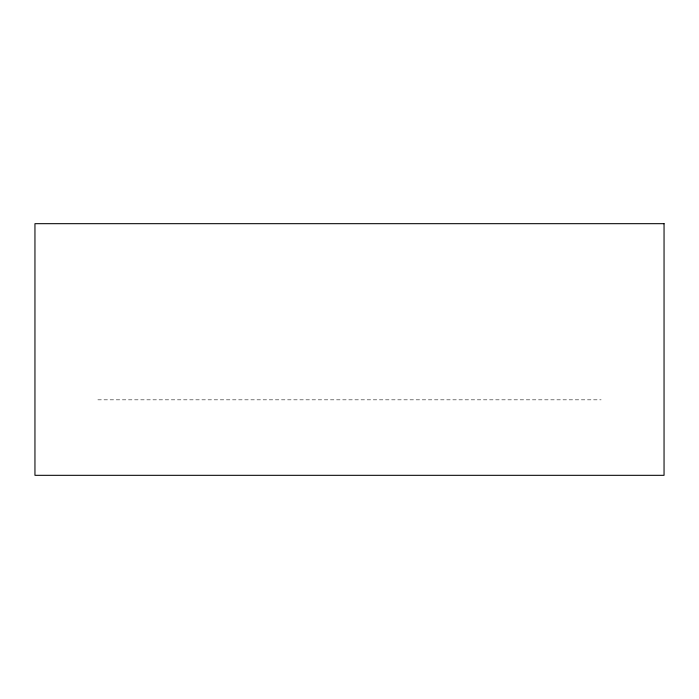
<?xml version="1.0" encoding="UTF-8"?>
<svg xmlns="http://www.w3.org/2000/svg" width="699" height="699" viewBox="0 0 699 699"><rect width="100%" height="100%" fill="white"/><g stroke="black" fill="none" stroke-linecap="round" stroke-linejoin="round"><path stroke-width="0.52" stroke-dasharray="3.5 2.62" d="M97.86 399.828L601.14 399.828"/><path stroke-width="1.05" d="M664.05 223.68L34.95 223.68L34.95 475.32L664.05 475.32L664.05 223.68"/></g></svg>
